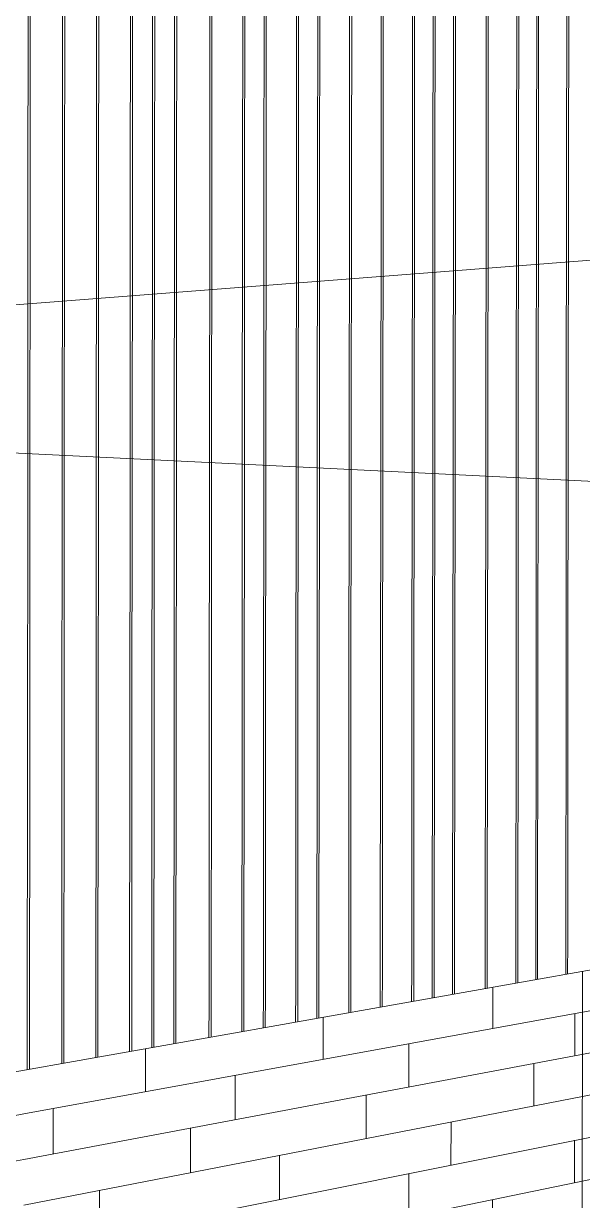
# Model space of a CAD drawing. Header units: inches. Extents: x 5690 to 5695, y -585 to 907.
# Drawn here: x 5692.0726 to 5692.1318, y 126.4126 to 126.5375 of the extents above; entities that cross this region are included whole.
import ezdxf

# ---------------------------------------------------------------- set-up
doc = ezdxf.new("R2010")
doc.units = ezdxf.units.IN
doc.header["$MEASUREMENT"] = 0
for name, color, linetype, lineweight in [('A-DETL', 90, 'Continuous', 9), ('A-WALL-PATT-1', 111, 'Continuous', 9), ('G-ANNO-SYMB-1', 111, 'Continuous', 9), ('I-WALL', 2, 'Continuous', 13), ('I-WALL-1', 2, 'Continuous', 9), ('S-FNDN-1', 32, 'Continuous', 9)]:
    doc.layers.add(name, color=color, linetype=linetype, lineweight=lineweight)

# ---------------------------------------------------------------- blocks, each defined once
blk = doc.blocks.new('FP_52-3D View 1 Copy 1')
at = {"layer": 'A-WALL-PATT-1'}
for p, q in [((8148.03126, 126.43991), (8148.03126, 126.44399)), ((8147.93222, 126.42183), (8148.03887, 126.4413)), ((8148.01554, 126.43704), (8148.01554, 126.44121)), ((8147.99911, 126.43404), (8147.99911, 126.43831)), ((8148.02348, 126.4342), (8148.02348, 126.43849)), ((8147.93221, 126.417), (8148.03887, 126.4371)), ((8148.03508, 126.43216), (8148.03508, 126.43639)), ((8147.98192, 126.4309), (8147.98193, 126.43527)), ((8148.00741, 126.43117), (8148.00741, 126.43556)), ((8147.93221, 126.41216), (8148.03886, 126.4329)), ((8147.99061, 126.428), (8147.99061, 126.43249)), ((8148.01952, 126.42914), (8148.01953, 126.43345)), ((8147.96394, 126.42762), (8147.96394, 126.43209)), ((8148.00327, 126.42598), (8148.00328, 126.43039)), ((8148.02738, 126.42639), (8148.02738, 126.43066)), ((8147.93221, 126.40733), (8148.03886, 126.42869)), ((8147.94509, 126.42418), (8147.94509, 126.42875)), ((8147.97303, 126.42469), (8147.97304, 126.42928)), ((8148.01148, 126.42321), (8148.01149, 126.42757)), ((8147.98628, 126.42268), (8147.98629, 126.42719)), ((8147.95462, 126.42122), (8147.95462, 126.42592)), ((8148.02346, 126.42132), (8148.02347, 126.42561)), ((8147.9322, 126.4025), (8148.03885, 126.42449)), ((8147.9685, 126.41922), (8147.96851, 126.42384)), ((8147.99487, 126.41988), (8147.99487, 126.42435)), ((8148.03123, 126.41868), (8148.03124, 126.42292)), ((8147.93531, 126.41758), (8147.93532, 126.4224)), ((8148.00739, 126.418), (8148.0074, 126.42239)), ((8147.9322, 126.39767), (8148.03885, 126.42029)), ((8147.94988, 126.4156), (8147.94988, 126.42033)), ((8147.97749, 126.4164), (8147.9775, 126.42097)), ((8147.99059, 126.41454), (8147.9906, 126.41903)), ((8148.01551, 126.41534), (8148.01552, 126.41968)), ((8148.02736, 126.41359), (8148.02737, 126.41785)), ((8147.9593, 126.41276), (8147.9593, 126.41743)), ((8147.99908, 126.41185), (8147.99909, 126.41629)), ((8147.93219, 126.39283), (8148.03884, 126.41609)), ((8147.97302, 126.41092), (8147.97302, 126.41551)), ((8148.03505, 126.41104), (8148.03506, 126.41526)), ((8147.94022, 126.40894), (8147.94022, 126.41372)), ((8148.01147, 126.41012), (8148.01147, 126.41448)), ((8147.9819, 126.40821), (8147.98191, 126.41275)), ((8147.93219, 126.388), (8148.03884, 126.41189)), ((8147.95461, 126.40712), (8147.95461, 126.41182)), ((8148.0195, 126.40756), (8148.0195, 126.41187)), ((8147.99486, 126.4065), (8147.99486, 126.41096)), ((8148.03122, 126.40594), (8148.03123, 126.41018)), ((8147.96392, 126.40439), (8147.96392, 126.40904)), ((8147.93219, 126.38317), (8148.03883, 126.40768)), ((8147.9353, 126.40314), (8147.93531, 126.40795)), ((8148.00325, 126.40392), (8148.00325, 126.40833)), ((8147.97748, 126.40271), (8147.97748, 126.40727)), ((8148.0155, 126.40232), (8148.0155, 126.40666)), ((8147.94507, 126.4004), (8147.94507, 126.40515)), ((8147.98626, 126.40011), (8147.98627, 126.40462)), ((8148.02344, 126.39986), (8148.02344, 126.40415)), ((8147.93218, 126.37834), (8148.03883, 126.40348)), ((8147.95928, 126.39874), (8147.95929, 126.40341)), ((8147.99907, 126.39854), (8147.99907, 126.40298)), ((8148.03504, 126.39837), (8148.03504, 126.40259)), ((8147.96848, 126.39613), (8147.96849, 126.40075)), ((8148.00737, 126.39607), (8148.00737, 126.40045)), ((8147.94021, 126.39458), (8147.94021, 126.39937)), ((8147.94901, 126.37758), (8148.03882, 126.39928)), ((8147.98189, 126.3946), (8147.98189, 126.39913)), ((8148.01948, 126.39461), (8148.01949, 126.39892)), ((8147.94986, 126.39196), (8147.94986, 126.39669)), ((8147.99057, 126.39211), (8147.99058, 126.39659)), ((8148.02734, 126.39224), (8148.02734, 126.39651)), ((8147.9639, 126.39046), (8147.96391, 126.39511)), ((8147.98551, 126.38188), (8148.03882, 126.39508)), ((8148.00323, 126.39068), (8148.00324, 126.39509)), ((8147.973, 126.38796), (8147.973, 126.39255)), ((8148.01144, 126.3883), (8148.01145, 126.39267)), ((8148.02342, 126.38698), (8148.02343, 126.39127)), ((8147.94505, 126.38613), (8147.94506, 126.39088)), ((8147.98625, 126.38658), (8147.98625, 126.39109)), ((8148.01882, 126.38581), (8148.03881, 126.39088)), ((8148.0312, 126.38727), (8148.0312, 126.38895)), ((8147.95459, 126.38362), (8147.95459, 126.38832)), ((8147.99483, 126.38419), (8147.99484, 126.38865)), ((8147.96847, 126.38228), (8147.96847, 126.3869)), ((8148.00736, 126.38446), (8148.00736, 126.38729)), ((8147.93528, 126.37907), (8147.93529, 126.38388)), ((8147.97746, 126.38093), (8147.97746, 126.38445)), ((8147.94984, 126.37778), (8147.94985, 126.3825)), ((8147.99056, 126.38248), (8147.99056, 126.38313)), ((8147.95926, 126.37879), (8147.95927, 126.38005))]:
    blk.add_line(p, q, dxfattribs=at)
blk = doc.blocks.new('FP_65-3D View 1 Copy 1')
at = {"layer": 'A-WALL-PATT-1'}
for p, q in [((8147.9611, 126.51929), (8147.96113, 126.54737)), ((8147.96132, 126.51931), (8147.96135, 126.54738)), ((8147.96335, 126.51944), (8147.96337, 126.54744)), ((8147.96357, 126.51945), (8147.96359, 126.54745)), ((8147.96673, 126.51966), (8147.96676, 126.54754)), ((8147.96695, 126.51967), (8147.96697, 126.54755)), ((8147.97008, 126.51988), (8147.97011, 126.54764)), ((8147.9703, 126.51989), (8147.97032, 126.54765)), ((8147.97341, 126.5201), (8147.97343, 126.54774)), ((8147.97362, 126.52011), (8147.97364, 126.54775)), ((8147.97558, 126.52024), (8147.97561, 126.54781)), ((8147.97579, 126.52026), (8147.97582, 126.54781)), ((8147.97775, 126.52038), (8147.97778, 126.54787)), ((8147.97796, 126.5204), (8147.97798, 126.54788)), ((8147.98122, 126.52061), (8147.98124, 126.54798)), ((8147.98142, 126.52062), (8147.98145, 126.54798)), ((8147.98445, 126.52082), (8147.98447, 126.54807)), ((8147.98465, 126.52084), (8147.98468, 126.54808)), ((8147.98656, 126.52096), (8147.98659, 126.54814)), ((8147.98676, 126.52098), (8147.98679, 126.54814)), ((8147.98975, 126.52117), (8147.98977, 126.54823)), ((8147.98995, 126.52118), (8147.98998, 126.54824)), ((8147.93264, 126.51742), (8147.93266, 126.54652)), ((8147.93287, 126.51744), (8147.9329, 126.54653)), ((8147.93629, 126.51766), (8147.93631, 126.54663)), ((8147.93652, 126.51768), (8147.93655, 126.54664)), ((8147.93991, 126.5179), (8147.93993, 126.54674)), ((8147.94014, 126.51792), (8147.94016, 126.54674)), ((8147.94349, 126.51814), (8147.94352, 126.54685)), ((8147.94372, 126.51815), (8147.94375, 126.54685)), ((8147.94584, 126.51829), (8147.94587, 126.54692)), ((8147.94607, 126.51831), (8147.94609, 126.54692)), ((8147.94818, 126.51844), (8147.9482, 126.54699)), ((8147.9484, 126.51846), (8147.94843, 126.54699)), ((8147.95191, 126.51869), (8147.95194, 126.5471)), ((8147.95214, 126.5187), (8147.95216, 126.5471)), ((8147.95539, 126.51892), (8147.95542, 126.5472)), ((8147.95561, 126.51893), (8147.95564, 126.54721)), ((8147.95767, 126.51907), (8147.9577, 126.54727)), ((8147.95789, 126.51908), (8147.95792, 126.54728)), ((8147.98972, 126.49412), (8147.98975, 126.52117)), ((8147.98975, 126.52117), (8147.98975, 126.52117)), ((8147.98992, 126.49414), (8147.98995, 126.52118)), ((8147.98995, 126.52118), (8147.98995, 126.52118)), ((8147.97006, 126.49213), (8147.97008, 126.51988)), ((8147.97008, 126.51988), (8147.97008, 126.51988)), ((8147.97027, 126.49215), (8147.9703, 126.51989)), ((8147.9703, 126.51989), (8147.9703, 126.51989)), ((8147.97338, 126.49246), (8147.97341, 126.5201)), ((8147.97341, 126.5201), (8147.97341, 126.5201)), ((8147.97359, 126.49248), (8147.97362, 126.52011)), ((8147.97362, 126.52011), (8147.97362, 126.52011)), ((8147.97556, 126.49268), (8147.97558, 126.52024)), ((8147.97558, 126.52024), (8147.97558, 126.52024)), ((8147.97577, 126.4927), (8147.97579, 126.52026)), ((8147.97579, 126.52026), (8147.97579, 126.52026)), ((8147.97772, 126.4929), (8147.97775, 126.52038)), ((8147.97775, 126.52038), (8147.97775, 126.52038)), ((8147.97793, 126.49292), (8147.97796, 126.5204)), ((8147.97796, 126.5204), (8147.97796, 126.5204)), ((8147.98119, 126.49325), (8147.98122, 126.52061)), ((8147.98122, 126.52061), (8147.98122, 126.52061)), ((8147.9814, 126.49327), (8147.98142, 126.52062)), ((8147.98142, 126.52062), (8147.98142, 126.52062)), ((8147.98442, 126.49358), (8147.98445, 126.52082)), ((8147.98445, 126.52082), (8147.98445, 126.52082)), ((8147.98462, 126.4936), (8147.98465, 126.52084)), ((8147.98465, 126.52084), (8147.98465, 126.52084)), ((8147.98653, 126.49379), (8147.98656, 126.52096)), ((8147.98656, 126.52096), (8147.98656, 126.52096)), ((8147.98674, 126.49381), (8147.98676, 126.52098)), ((8147.98676, 126.52098), (8147.98676, 126.52098)), ((8147.95189, 126.49029), (8147.95191, 126.51869)), ((8147.95191, 126.51869), (8147.95191, 126.51869)), ((8147.95211, 126.49031), (8147.95214, 126.5187)), ((8147.95214, 126.5187), (8147.95214, 126.5187)), ((8147.95537, 126.49064), (8147.95539, 126.51892)), ((8147.95539, 126.51892), (8147.95539, 126.51892)), ((8147.95559, 126.49066), (8147.95561, 126.51893)), ((8147.95561, 126.51893), (8147.95561, 126.51893)), ((8147.95765, 126.49087), (8147.95767, 126.51907)), ((8147.95767, 126.51907), (8147.95767, 126.51907)), ((8147.95787, 126.49089), (8147.95789, 126.51908)), ((8147.95789, 126.51908), (8147.95789, 126.51908)), ((8147.96108, 126.49122), (8147.9611, 126.51929)), ((8147.9611, 126.51929), (8147.9611, 126.51929)), ((8147.96129, 126.49124), (8147.96132, 126.51931)), ((8147.96132, 126.51931), (8147.96132, 126.51931)), ((8147.96332, 126.49144), (8147.96335, 126.51944)), ((8147.96335, 126.51944), (8147.96335, 126.51944)), ((8147.96354, 126.49147), (8147.96357, 126.51945)), ((8147.96357, 126.51945), (8147.96357, 126.51945)), ((8147.9667, 126.49179), (8147.96673, 126.51966)), ((8147.96673, 126.51966), (8147.96673, 126.51966)), ((8147.96692, 126.49181), (8147.96695, 126.51967)), ((8147.96695, 126.51967), (8147.96695, 126.51967)), ((8147.93262, 126.48834), (8147.93264, 126.51742)), ((8147.93264, 126.51742), (8147.93264, 126.51742)), ((8147.93285, 126.48836), (8147.93287, 126.51744)), ((8147.93287, 126.51744), (8147.93287, 126.51744)), ((8147.93627, 126.48871), (8147.93629, 126.51766)), ((8147.93629, 126.51766), (8147.93629, 126.51766)), ((8147.9365, 126.48873), (8147.93652, 126.51768)), ((8147.93652, 126.51768), (8147.93652, 126.51768)), ((8147.93988, 126.48907), (8147.93991, 126.5179)), ((8147.93991, 126.5179), (8147.93991, 126.5179)), ((8147.94011, 126.48909), (8147.94014, 126.51792)), ((8147.94014, 126.51792), (8147.94014, 126.51792)), ((8147.94347, 126.48943), (8147.94349, 126.51814)), ((8147.94349, 126.51814), (8147.94349, 126.51814)), ((8147.9437, 126.48946), (8147.94372, 126.51815)), ((8147.94372, 126.51815), (8147.94372, 126.51815)), ((8147.94582, 126.48967), (8147.94584, 126.51829)), ((8147.94584, 126.51829), (8147.94584, 126.51829)), ((8147.94604, 126.48969), (8147.94607, 126.51831)), ((8147.94607, 126.51831), (8147.94607, 126.51831)), ((8147.94815, 126.48991), (8147.94818, 126.51844)), ((8147.94818, 126.51844), (8147.94818, 126.51844)), ((8147.94838, 126.48993), (8147.9484, 126.51846)), ((8147.9484, 126.51846), (8147.9484, 126.51846)), ((8147.98651, 126.46663), (8147.98653, 126.49379)), ((8147.98653, 126.49379), (8147.98653, 126.49379)), ((8147.98671, 126.46666), (8147.98674, 126.49381)), ((8147.98674, 126.49381), (8147.98674, 126.49381)), ((8147.98969, 126.46706), (8147.98972, 126.49412)), ((8147.98972, 126.49412), (8147.98972, 126.49412)), ((8147.98989, 126.46709), (8147.98992, 126.49414)), ((8147.98992, 126.49414), (8147.98992, 126.49414)), ((8147.97335, 126.46483), (8147.97338, 126.49246)), ((8147.97338, 126.49246), (8147.97338, 126.49246)), ((8147.97357, 126.46486), (8147.97359, 126.49248)), ((8147.97359, 126.49248), (8147.97359, 126.49248)), ((8147.97553, 126.46513), (8147.97556, 126.49268)), ((8147.97556, 126.49268), (8147.97556, 126.49268)), ((8147.97574, 126.46516), (8147.97577, 126.4927)), ((8147.97577, 126.4927), (8147.97577, 126.4927)), ((8147.9777, 126.46542), (8147.97772, 126.4929)), ((8147.97772, 126.4929), (8147.97772, 126.4929)), ((8147.9779, 126.46545), (8147.97793, 126.49292)), ((8147.97793, 126.49292), (8147.97793, 126.49292)), ((8147.98116, 126.4659), (8147.98119, 126.49325)), ((8147.98119, 126.49325), (8147.98119, 126.49325)), ((8147.98137, 126.46593), (8147.9814, 126.49327)), ((8147.9814, 126.49327), (8147.9814, 126.49327)), ((8147.98439, 126.46634), (8147.98442, 126.49358)), ((8147.98442, 126.49358), (8147.98442, 126.49358)), ((8147.9846, 126.46637), (8147.98462, 126.4936)), ((8147.98462, 126.4936), (8147.98462, 126.4936)), ((8147.96105, 126.46315), (8147.96108, 126.49122)), ((8147.96108, 126.49122), (8147.96108, 126.49122)), ((8147.96127, 126.46318), (8147.96129, 126.49124)), ((8147.96129, 126.49124), (8147.96129, 126.49124)), ((8147.9633, 126.46345), (8147.96332, 126.49144)), ((8147.96332, 126.49144), (8147.96332, 126.49144)), ((8147.96351, 126.46348), (8147.96354, 126.49147)), ((8147.96354, 126.49147), (8147.96354, 126.49147)), ((8147.96668, 126.46392), (8147.9667, 126.49179)), ((8147.9667, 126.49179), (8147.9667, 126.49179)), ((8147.96689, 126.46395), (8147.96692, 126.49181)), ((8147.96692, 126.49181), (8147.96692, 126.49181)), ((8147.97003, 126.46438), (8147.97006, 126.49213)), ((8147.97006, 126.49213), (8147.97006, 126.49213)), ((8147.97024, 126.4644), (8147.97027, 126.49215)), ((8147.97027, 126.49215), (8147.97027, 126.49215)), ((8147.94813, 126.46138), (8147.94815, 126.48991)), ((8147.94815, 126.48991), (8147.94815, 126.48991)), ((8147.94835, 126.46141), (8147.94838, 126.48993)), ((8147.94838, 126.48993), (8147.94838, 126.48993)), ((8147.95186, 126.46189), (8147.95189, 126.49029)), ((8147.95189, 126.49029), (8147.95189, 126.49029)), ((8147.95209, 126.46192), (8147.95211, 126.49031)), ((8147.95211, 126.49031), (8147.95211, 126.49031)), ((8147.95534, 126.46237), (8147.95537, 126.49064)), ((8147.95537, 126.49064), (8147.95537, 126.49064)), ((8147.95556, 126.4624), (8147.95559, 126.49066)), ((8147.95559, 126.49066), (8147.95559, 126.49066)), ((8147.95762, 126.46268), (8147.95765, 126.49087)), ((8147.95765, 126.49087), (8147.95765, 126.49087)), ((8147.95784, 126.46271), (8147.95787, 126.49089)), ((8147.95787, 126.49089), (8147.95787, 126.49089)), ((8147.93624, 126.45975), (8147.93627, 126.48871)), ((8147.93627, 126.48871), (8147.93627, 126.48871)), ((8147.93647, 126.45978), (8147.9365, 126.48873)), ((8147.9365, 126.48873), (8147.9365, 126.48873)), ((8147.93986, 126.46025), (8147.93988, 126.48907)), ((8147.93988, 126.48907), (8147.93988, 126.48907)), ((8147.94009, 126.46028), (8147.94011, 126.48909)), ((8147.94011, 126.48909), (8147.94011, 126.48909)), ((8147.94345, 126.46074), (8147.94347, 126.48943)), ((8147.94347, 126.48943), (8147.94347, 126.48943)), ((8147.94367, 126.46077), (8147.9437, 126.48946)), ((8147.9437, 126.48946), (8147.9437, 126.48946)), ((8147.94579, 126.46106), (8147.94582, 126.48967)), ((8147.94582, 126.48967), (8147.94582, 126.48967)), ((8147.94602, 126.46109), (8147.94604, 126.48969)), ((8147.94604, 126.48969), (8147.94604, 126.48969)), ((8147.93259, 126.45925), (8147.93262, 126.48834)), ((8147.93262, 126.48834), (8147.93262, 126.48834)), ((8147.93283, 126.45928), (8147.93285, 126.48836)), ((8147.93285, 126.48836), (8147.93285, 126.48836)), ((8147.98436, 126.43911), (8147.98439, 126.46634)), ((8147.98439, 126.46634), (8147.98439, 126.46634)), ((8147.98457, 126.43914), (8147.9846, 126.46637)), ((8147.9846, 126.46637), (8147.9846, 126.46637)), ((8147.98648, 126.43947), (8147.98651, 126.46663)), ((8147.98651, 126.46663), (8147.98651, 126.46663)), ((8147.98668, 126.43951), (8147.98671, 126.46666)), ((8147.98671, 126.46666), (8147.98671, 126.46666)), ((8147.98966, 126.44002), (8147.98969, 126.46706)), ((8147.98969, 126.46706), (8147.98969, 126.46706)), ((8147.98987, 126.44006), (8147.98989, 126.46709)), ((8147.98989, 126.46709), (8147.98989, 126.46709)), ((8147.9755, 126.43758), (8147.97553, 126.46513)), ((8147.97553, 126.46513), (8147.97553, 126.46513)), ((8147.97571, 126.43762), (8147.97574, 126.46516)), ((8147.97574, 126.46516), (8147.97574, 126.46516)), ((8147.97767, 126.43795), (8147.9777, 126.46542)), ((8147.9777, 126.46542), (8147.9777, 126.46542)), ((8147.97788, 126.43799), (8147.9779, 126.46545)), ((8147.9779, 126.46545), (8147.9779, 126.46545)), ((8147.98113, 126.43855), (8147.98116, 126.4659)), ((8147.98116, 126.4659), (8147.98116, 126.4659)), ((8147.98134, 126.43859), (8147.98137, 126.46593)), ((8147.98137, 126.46593), (8147.98137, 126.46593)), ((8147.96665, 126.43605), (8147.96668, 126.46392)), ((8147.96668, 126.46392), (8147.96668, 126.46392)), ((8147.96687, 126.43609), (8147.96689, 126.46395)), ((8147.96689, 126.46395), (8147.96689, 126.46395)), ((8147.97, 126.43663), (8147.97003, 126.46438)), ((8147.97003, 126.46438), (8147.97003, 126.46438)), ((8147.97022, 126.43667), (8147.97024, 126.4644)), ((8147.97024, 126.4644), (8147.97024, 126.4644)), ((8147.97333, 126.4372), (8147.97335, 126.46483)), ((8147.97335, 126.46483), (8147.97335, 126.46483)), ((8147.97354, 126.43724), (8147.97357, 126.46486)), ((8147.97357, 126.46486), (8147.97357, 126.46486)), ((8147.9576, 126.43449), (8147.95762, 126.46268)), ((8147.95762, 126.46268), (8147.95762, 126.46268)), ((8147.95782, 126.43453), (8147.95784, 126.46271)), ((8147.95784, 126.46271), (8147.95784, 126.46271)), ((8147.96103, 126.43508), (8147.96105, 126.46315)), ((8147.96105, 126.46315), (8147.96105, 126.46315)), ((8147.96124, 126.43512), (8147.96127, 126.46318)), ((8147.96127, 126.46318), (8147.96127, 126.46318)), ((8147.96327, 126.43547), (8147.9633, 126.46345)), ((8147.9633, 126.46345), (8147.9633, 126.46345)), ((8147.96349, 126.43551), (8147.96351, 126.46348)), ((8147.96351, 126.46348), (8147.96351, 126.46348)), ((8147.9481, 126.43285), (8147.94813, 126.46138)), ((8147.94813, 126.46138), (8147.94813, 126.46138)), ((8147.94833, 126.43289), (8147.94835, 126.46141)), ((8147.94835, 126.46141), (8147.94835, 126.46141)), ((8147.95184, 126.4335), (8147.95186, 126.46189)), ((8147.95186, 126.46189), (8147.95186, 126.46189)), ((8147.95206, 126.43354), (8147.95209, 126.46192)), ((8147.95209, 126.46192), (8147.95209, 126.46192)), ((8147.95532, 126.4341), (8147.95534, 126.46237)), ((8147.95534, 126.46237), (8147.95534, 126.46237)), ((8147.95554, 126.43414), (8147.95556, 126.4624)), ((8147.95556, 126.4624), (8147.95556, 126.4624)), ((8147.93984, 126.43143), (8147.93986, 126.46025)), ((8147.93986, 126.46025), (8147.93986, 126.46025)), ((8147.94007, 126.43147), (8147.94009, 126.46028)), ((8147.94009, 126.46028), (8147.94009, 126.46028)), ((8147.94342, 126.43205), (8147.94345, 126.46074)), ((8147.94345, 126.46074), (8147.94345, 126.46074)), ((8147.94365, 126.43209), (8147.94367, 126.46077)), ((8147.94367, 126.46077), (8147.94367, 126.46077)), ((8147.94577, 126.43245), (8147.94579, 126.46106)), ((8147.94579, 126.46106), (8147.94579, 126.46106)), ((8147.94599, 126.43249), (8147.94602, 126.46109)), ((8147.94602, 126.46109), (8147.94602, 126.46109)), ((8147.93257, 126.43018), (8147.93259, 126.45925)), ((8147.93259, 126.45925), (8147.93259, 126.45925)), ((8147.9328, 126.43022), (8147.93283, 126.45928)), ((8147.93283, 126.45928), (8147.93283, 126.45928)), ((8147.93622, 126.43081), (8147.93624, 126.45975)), ((8147.93624, 126.45975), (8147.93624, 126.45975)), ((8147.93645, 126.43085), (8147.93647, 126.45978)), ((8147.93647, 126.45978), (8147.93647, 126.45978)), ((8147.98966, 126.43664), (8147.98966, 126.44002)), ((8147.98966, 126.44002), (8147.98966, 126.44002)), ((8147.98986, 126.43668), (8147.98987, 126.44006)), ((8147.98987, 126.44006), (8147.98987, 126.44006)), ((8147.98436, 126.4357), (8147.98436, 126.43911)), ((8147.98436, 126.43911), (8147.98436, 126.43911)), ((8147.98457, 126.43574), (8147.98457, 126.43914)), ((8147.98457, 126.43914), (8147.98457, 126.43914)), ((8147.98648, 126.43608), (8147.98648, 126.43947)), ((8147.98648, 126.43947), (8147.98648, 126.43947)), ((8147.98668, 126.43611), (8147.98668, 126.43951)), ((8147.98668, 126.43951), (8147.98668, 126.43951)), ((8147.9755, 126.43414), (8147.9755, 126.43758)), ((8147.9755, 126.43758), (8147.9755, 126.43758)), ((8147.97571, 126.43417), (8147.97571, 126.43762)), ((8147.97571, 126.43762), (8147.97571, 126.43762)), ((8147.97767, 126.43452), (8147.97767, 126.43795)), ((8147.97767, 126.43795), (8147.97767, 126.43795)), ((8147.97787, 126.43456), (8147.97788, 126.43799)), ((8147.97788, 126.43799), (8147.97788, 126.43799)), ((8147.98113, 126.43513), (8147.98113, 126.43855)), ((8147.98113, 126.43855), (8147.98113, 126.43855)), ((8147.98134, 126.43517), (8147.98134, 126.43859)), ((8147.98134, 126.43859), (8147.98134, 126.43859)), ((8147.97, 126.43316), (8147.97, 126.43663)), ((8147.97, 126.43663), (8147.97, 126.43663)), ((8147.97021, 126.4332), (8147.97022, 126.43667)), ((8147.97022, 126.43667), (8147.97022, 126.43667)), ((8147.97332, 126.43375), (8147.97333, 126.4372)), ((8147.97333, 126.4372), (8147.97333, 126.4372)), ((8147.97354, 126.43379), (8147.97354, 126.43724)), ((8147.97354, 126.43724), (8147.97354, 126.43724)), ((8147.96102, 126.43157), (8147.96103, 126.43508)), ((8147.96103, 126.43508), (8147.96103, 126.43508)), ((8147.96124, 126.43161), (8147.96124, 126.43512)), ((8147.96124, 126.43512), (8147.96124, 126.43512)), ((8147.96327, 126.43197), (8147.96327, 126.43547)), ((8147.96327, 126.43547), (8147.96327, 126.43547)), ((8147.96349, 126.43201), (8147.96349, 126.43551)), ((8147.96349, 126.43551), (8147.96349, 126.43551)), ((8147.96665, 126.43257), (8147.96665, 126.43605)), ((8147.96665, 126.43605), (8147.96665, 126.43605)), ((8147.96686, 126.43261), (8147.96687, 126.43609)), ((8147.96687, 126.43609), (8147.96687, 126.43609)), ((8147.95531, 126.43057), (8147.95532, 126.4341)), ((8147.95532, 126.4341), (8147.95532, 126.4341)), ((8147.95554, 126.4306), (8147.95554, 126.43414)), ((8147.95554, 126.43414), (8147.95554, 126.43414)), ((8147.95759, 126.43097), (8147.9576, 126.43449)), ((8147.9576, 126.43449), (8147.9576, 126.43449)), ((8147.95781, 126.43101), (8147.95782, 126.43453)), ((8147.95782, 126.43453), (8147.95782, 126.43453)), ((8147.94577, 126.42888), (8147.94577, 126.43245)), ((8147.94577, 126.43245), (8147.94577, 126.43245)), ((8147.94599, 126.42892), (8147.94599, 126.43249)), ((8147.94599, 126.43249), (8147.94599, 126.43249)), ((8147.9481, 126.42929), (8147.9481, 126.43285)), ((8147.9481, 126.43285), (8147.9481, 126.43285)), ((8147.94832, 126.42933), (8147.94833, 126.43289)), ((8147.94833, 126.43289), (8147.94833, 126.43289)), ((8147.95183, 126.42995), (8147.95184, 126.4335)), ((8147.95184, 126.4335), (8147.95184, 126.4335)), ((8147.95206, 126.42999), (8147.95206, 126.43354)), ((8147.95206, 126.43354), (8147.95206, 126.43354)), ((8147.93983, 126.42783), (8147.93984, 126.43143)), ((8147.93984, 126.43143), (8147.93984, 126.43143)), ((8147.94006, 126.42787), (8147.94007, 126.43147)), ((8147.94007, 126.43147), (8147.94007, 126.43147)), ((8147.94342, 126.42846), (8147.94342, 126.43205)), ((8147.94342, 126.43205), (8147.94342, 126.43205)), ((8147.94365, 126.4285), (8147.94365, 126.43209)), ((8147.94365, 126.43209), (8147.94365, 126.43209)), ((8147.93257, 126.42654), (8147.93257, 126.43018)), ((8147.93257, 126.43018), (8147.93257, 126.43018)), ((8147.9328, 126.42658), (8147.9328, 126.43022)), ((8147.9328, 126.43022), (8147.9328, 126.43022)), ((8147.93622, 126.42719), (8147.93622, 126.43081)), ((8147.93622, 126.43081), (8147.93622, 126.43081)), ((8147.93645, 126.42723), (8147.93645, 126.43085)), ((8147.93645, 126.43085), (8147.93645, 126.43085))]:
    blk.add_line(p, q, dxfattribs=at)
blk = doc.blocks.new('FP_77-3D View 1 Copy 1')
at = {"layer": 'A-WALL-PATT-1'}
for p, q in [((8147.73128, 126.38515), (8147.93222, 126.42183)), ((8147.73128, 126.37913), (8147.93221, 126.417))]:
    blk.add_line(p, q, dxfattribs=at)

msp = doc.modelspace()

# ---------------------------------------------------------------- linework, layer by layer
at = {"layer": 'A-DETL'}
msp.add_line((5692.13183, 126.43695), (5692.13177, 126.38252), dxfattribs=at)
at = {"layer": 'G-ANNO-SYMB-1'}
for p in [(5692.17722, 126.51586), (5692.2224, 126.48456)]:
    msp.add_line(p, (5691.94738, 126.49808), dxfattribs=at)
at = {"layer": 'I-WALL'}
msp.add_line((5691.87342, 126.39125), (5692.18076, 126.44561), dxfattribs=at)

# ---------------------------------------------------------------- block references
at = {"layer": 'I-WALL-1'}
msp.add_blockref('FP_65-3D View 1 Copy 1', (-2455.8596, 0), dxfattribs=at)
at = {"layer": 'S-FNDN-1'}
for name in ['FP_52-3D View 1 Copy 1', 'FP_77-3D View 1 Copy 1']:
    msp.add_blockref(name, (-2455.8596, 0), dxfattribs=at)

doc.saveas('drawing.dxf')
